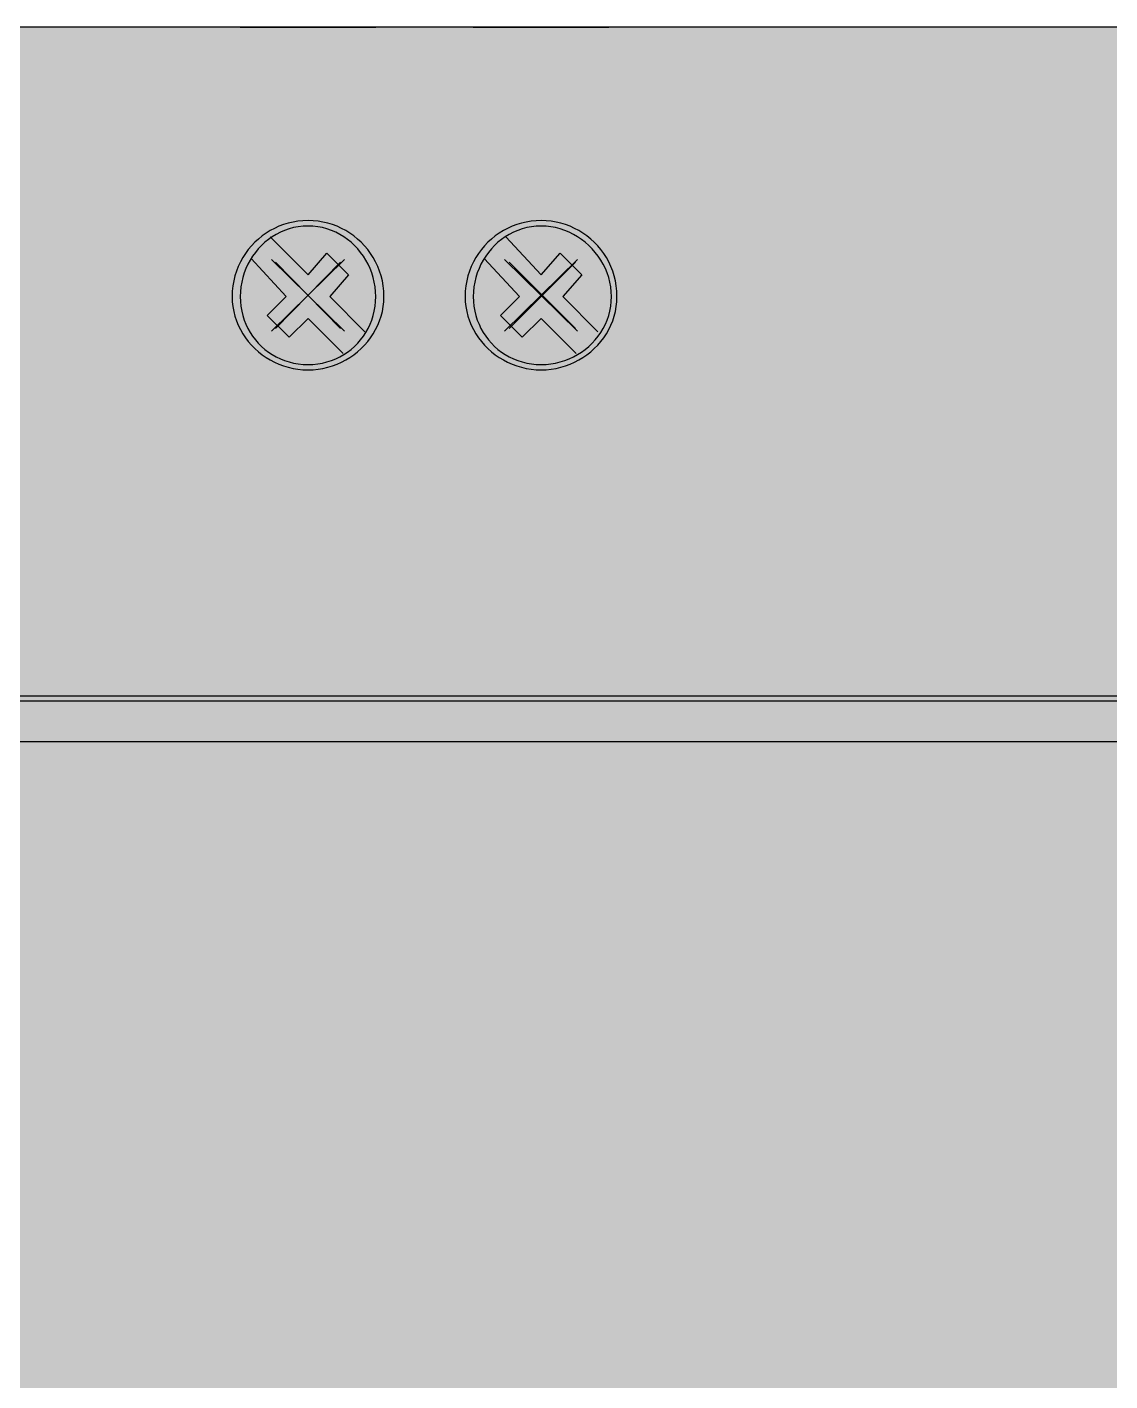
# Model space of a CAD drawing. Header units: millimetres. Extents: x 0 to 966, y -664 to 90.
# Drawn here: x 322 to 358, y -345 to -300 of the extents above; entities that cross this region are included whole.
import ezdxf

# ---------------------------------------------------------------- set-up
doc = ezdxf.new("R2010")
doc.units = ezdxf.units.MM
for name, color, linetype in [('HDL_BODY', 7, 'Continuous'), ('HDL_COLOUR', 7, 'Continuous'), ('HDL_DETAIL', 7, 'Continuous'), ('HDL_PRINT', 7, 'Continuous')]:
    doc.layers.add(name, color=color, linetype=linetype)

# ---------------------------------------------------------------- blocks, each defined once
blk = doc.blocks.new('M_DM04.1_FRONT')
at = {"layer": 'HDL_BODY', "true_color": 0x202126}
blk.add_hatch(color=250, dxfattribs=at).paths.add_polyline_path([(0, 0), (144, 0), (144, 90), (0, 90)])
at = {"layer": 'HDL_BODY', "true_color": 0x2a2a30}
blk.add_hatch(color=250, dxfattribs=at).paths.add_polyline_path([(0.4, 20.52), (143.6, 20.52), (143.6, 68.31), (0.4, 68.31)])
at = {"layer": 'HDL_COLOUR', "true_color": 0x1a332c}
for points in [[(83.864, 81.041), (83.858, 81.22), (83.84, 81.394), (83.811, 81.564), (83.771, 81.729), (83.72, 81.89), (83.659, 82.045), (83.589, 82.194), (83.51, 82.338), (83.421, 82.475), (83.325, 82.606), (83.22, 82.73), (83.108, 82.846), (82.989, 82.955), (82.864, 83.056), (82.732, 83.15), (82.594, 83.234), (82.452, 83.31), (82.304, 83.377), (82.152, 83.434), (81.996, 83.482), (81.836, 83.519), (81.673, 83.547), (81.508, 83.563), (81.34, 83.569), (81.172, 83.563), (81.006, 83.547), (80.843, 83.519), (80.683, 83.482), (80.527, 83.434), (80.375, 83.377), (80.227, 83.31), (80.084, 83.234), (79.947, 83.15), (79.815, 83.056), (79.689, 82.955), (79.57, 82.846), (79.459, 82.73), (79.354, 82.606), (79.258, 82.475), (79.17, 82.338), (79.09, 82.194), (79.02, 82.045), (78.959, 81.89), (78.909, 81.729), (78.869, 81.564), (78.84, 81.394), (78.822, 81.22), (78.816, 81.041), (78.822, 80.873), (78.84, 80.709), (78.869, 80.548), (78.909, 80.391), (78.959, 80.238), (79.02, 80.09), (79.09, 79.947), (79.17, 79.808), (79.258, 79.676), (79.354, 79.549), (79.459, 79.429), (79.57, 79.316), (79.689, 79.209), (79.815, 79.11), (79.947, 79.019), (80.084, 78.936), (80.227, 78.861), (80.375, 78.795), (80.527, 78.739), (80.683, 78.691), (80.843, 78.654), (81.006, 78.627), (81.172, 78.61), (81.34, 78.605), (81.508, 78.61), (81.673, 78.627), (81.836, 78.654), (81.996, 78.691), (82.152, 78.739), (82.304, 78.795), (82.452, 78.861), (82.594, 78.936), (82.732, 79.019), (82.864, 79.11), (82.989, 79.209), (83.108, 79.316), (83.22, 79.429), (83.325, 79.549), (83.421, 79.676), (83.51, 79.808), (83.589, 79.947), (83.659, 80.09), (83.72, 80.238), (83.771, 80.391), (83.811, 80.548), (83.84, 80.709), (83.858, 80.873), (83.864, 81.041)], [(83.593, 81.041), (83.588, 81.205), (83.571, 81.366), (83.544, 81.524), (83.507, 81.679), (83.46, 81.83), (83.404, 81.977), (83.338, 82.119), (83.264, 82.256), (83.181, 82.387), (83.09, 82.512), (82.992, 82.631), (82.886, 82.742), (82.773, 82.847), (82.654, 82.943), (82.528, 83.031), (82.397, 83.111), (82.26, 83.181), (82.117, 83.242), (81.97, 83.293), (81.818, 83.333), (81.663, 83.362), (81.503, 83.38), (81.34, 83.386), (81.177, 83.38), (81.017, 83.362), (80.862, 83.333), (80.71, 83.293), (80.563, 83.242), (80.42, 83.181), (80.283, 83.111), (80.152, 83.031), (80.026, 82.943), (79.907, 82.847), (79.794, 82.742), (79.688, 82.631), (79.59, 82.512), (79.499, 82.387), (79.416, 82.256), (79.342, 82.119), (79.276, 81.977), (79.22, 81.83), (79.173, 81.679), (79.136, 81.524), (79.109, 81.366), (79.092, 81.205), (79.087, 81.041), (79.092, 80.878), (79.109, 80.718), (79.136, 80.562), (79.173, 80.41), (79.22, 80.263), (79.276, 80.12), (79.342, 79.983), (79.416, 79.851), (79.499, 79.725), (79.59, 79.606), (79.688, 79.493), (79.794, 79.387), (79.907, 79.288), (80.026, 79.197), (80.152, 79.114), (80.283, 79.04), (80.42, 78.974), (80.563, 78.918), (80.71, 78.871), (80.862, 78.833), (81.017, 78.806), (81.177, 78.79), (81.34, 78.784), (81.503, 78.79), (81.663, 78.806), (81.818, 78.833), (81.97, 78.871), (82.117, 78.918), (82.26, 78.974), (82.397, 79.04), (82.528, 79.114), (82.654, 79.197), (82.773, 79.288), (82.886, 79.387), (82.992, 79.493), (83.09, 79.606), (83.181, 79.725), (83.264, 79.851), (83.338, 79.983), (83.404, 80.12), (83.46, 80.263), (83.507, 80.41), (83.544, 80.562), (83.571, 80.718), (83.588, 80.878), (83.593, 81.041)], [(91.612, 81.041), (91.606, 81.22), (91.589, 81.394), (91.559, 81.564), (91.519, 81.729), (91.469, 81.89), (91.408, 82.045), (91.338, 82.194), (91.259, 82.338), (91.171, 82.475), (91.074, 82.606), (90.97, 82.73), (90.858, 82.846), (90.739, 82.955), (90.613, 83.056), (90.482, 83.15), (90.344, 83.234), (90.201, 83.31), (90.054, 83.377), (89.901, 83.434), (89.745, 83.482), (89.585, 83.519), (89.422, 83.547), (89.257, 83.563), (89.088, 83.569), (88.921, 83.563), (88.755, 83.547), (88.592, 83.519), (88.433, 83.482), (88.277, 83.434), (88.124, 83.377), (87.977, 83.31), (87.834, 83.234), (87.696, 83.15), (87.565, 83.056), (87.439, 82.955), (87.32, 82.846), (87.208, 82.73), (87.104, 82.606), (87.007, 82.475), (86.919, 82.338), (86.839, 82.194), (86.769, 82.045), (86.708, 81.89), (86.658, 81.729), (86.617, 81.564), (86.588, 81.394), (86.57, 81.22), (86.564, 81.041), (86.57, 80.873), (86.588, 80.709), (86.617, 80.548), (86.658, 80.391), (86.708, 80.238), (86.769, 80.09), (86.839, 79.947), (86.919, 79.808), (87.007, 79.676), (87.104, 79.549), (87.208, 79.429), (87.32, 79.316), (87.439, 79.209), (87.565, 79.11), (87.696, 79.019), (87.834, 78.936), (87.977, 78.861), (88.124, 78.795), (88.277, 78.739), (88.433, 78.691), (88.592, 78.654), (88.755, 78.627), (88.921, 78.61), (89.088, 78.605), (89.257, 78.61), (89.422, 78.627), (89.585, 78.654), (89.745, 78.691), (89.901, 78.739), (90.054, 78.795), (90.201, 78.861), (90.344, 78.936), (90.482, 79.019), (90.613, 79.11), (90.739, 79.209), (90.858, 79.316), (90.97, 79.429), (91.074, 79.549), (91.171, 79.676), (91.259, 79.808), (91.338, 79.947), (91.408, 80.09), (91.469, 80.238), (91.519, 80.391), (91.559, 80.548), (91.589, 80.709), (91.606, 80.873), (91.612, 81.041)], [(91.43, 81.041), (91.424, 81.205), (91.406, 81.366), (91.377, 81.524), (91.337, 81.679), (91.286, 81.83), (91.225, 81.977), (91.155, 82.119), (91.076, 82.256), (90.988, 82.387), (90.891, 82.512), (90.787, 82.631), (90.676, 82.742), (90.557, 82.847), (90.432, 82.943), (90.301, 83.031), (90.165, 83.111), (90.023, 83.181), (89.876, 83.242), (89.726, 83.293), (89.571, 83.333), (89.413, 83.362), (89.252, 83.38), (89.088, 83.386), (88.925, 83.38), (88.766, 83.362), (88.61, 83.333), (88.458, 83.293), (88.311, 83.242), (88.169, 83.181), (88.032, 83.111), (87.9, 83.031), (87.774, 82.943), (87.655, 82.847), (87.542, 82.742), (87.436, 82.631), (87.338, 82.512), (87.247, 82.387), (87.165, 82.256), (87.09, 82.119), (87.025, 81.977), (86.968, 81.83), (86.921, 81.679), (86.884, 81.524), (86.857, 81.366), (86.841, 81.205), (86.835, 81.041), (86.841, 80.878), (86.857, 80.718), (86.884, 80.562), (86.921, 80.41), (86.968, 80.263), (87.025, 80.12), (87.09, 79.983), (87.165, 79.851), (87.247, 79.725), (87.338, 79.606), (87.436, 79.493), (87.542, 79.387), (87.655, 79.288), (87.774, 79.197), (87.9, 79.114), (88.032, 79.04), (88.169, 78.974), (88.311, 78.918), (88.458, 78.871), (88.61, 78.833), (88.766, 78.806), (88.925, 78.79), (89.088, 78.784), (89.252, 78.79), (89.413, 78.806), (89.571, 78.833), (89.726, 78.871), (89.876, 78.918), (90.023, 78.974), (90.165, 79.04), (90.301, 79.114), (90.432, 79.197), (90.557, 79.288), (90.676, 79.387), (90.787, 79.493), (90.891, 79.606), (90.988, 79.725), (91.076, 79.851), (91.155, 79.983), (91.225, 80.12), (91.286, 80.263), (91.337, 80.41), (91.377, 80.562), (91.406, 80.718), (91.424, 80.878), (91.43, 81.041)]]:
    blk.add_hatch(color=250, dxfattribs=at).paths.add_polyline_path(points)
at = {"layer": 'HDL_COLOUR', "true_color": 0x9ea4a8}
for points in [[(83.107, 81.087), (83.092, 81.313), (83.047, 81.536), (82.972, 81.752), (82.87, 81.955), (82.742, 82.144), (82.589, 82.315), (82.416, 82.465), (82.223, 82.591), (82.016, 82.692), (81.797, 82.765), (81.571, 82.809), (81.34, 82.824), (81.109, 82.809), (80.883, 82.765), (80.664, 82.692), (80.457, 82.591), (80.264, 82.465), (80.091, 82.315), (79.938, 82.144), (79.81, 81.955), (79.708, 81.752), (79.633, 81.536), (79.588, 81.313), (79.573, 81.087), (79.588, 80.86), (79.633, 80.637), (79.708, 80.422), (79.81, 80.218), (79.938, 80.029), (80.091, 79.858), (80.264, 79.708), (80.457, 79.582), (80.664, 79.482), (80.883, 79.409), (81.109, 79.364), (81.34, 79.349), (81.571, 79.364), (81.797, 79.409), (82.016, 79.482), (82.223, 79.582), (82.416, 79.708), (82.589, 79.858), (82.742, 80.029), (82.87, 80.218), (82.972, 80.422), (83.047, 80.637), (83.092, 80.86)], [(90.855, 81.087), (90.84, 81.313), (90.795, 81.536), (90.721, 81.752), (90.619, 81.955), (90.49, 82.144), (90.338, 82.315), (90.164, 82.465), (89.972, 82.591), (89.765, 82.692), (89.546, 82.765), (89.319, 82.809), (89.088, 82.824), (88.858, 82.809), (88.631, 82.765), (88.412, 82.692), (88.205, 82.591), (88.013, 82.465), (87.839, 82.315), (87.687, 82.144), (87.558, 81.955), (87.456, 81.752), (87.382, 81.536), (87.337, 81.313), (87.322, 81.087), (87.337, 80.86), (87.382, 80.637), (87.456, 80.422), (87.558, 80.218), (87.687, 80.029), (87.839, 79.858), (88.013, 79.708), (88.205, 79.582), (88.412, 79.482), (88.631, 79.409), (88.858, 79.364), (89.088, 79.349), (89.319, 79.364), (89.546, 79.409), (89.765, 79.482), (89.972, 79.582), (90.164, 79.708), (90.338, 79.858), (90.49, 80.029), (90.619, 80.218), (90.721, 80.422), (90.795, 80.637), (90.84, 80.86)], [(82.917, 81.085), (82.904, 81.295), (82.864, 81.502), (82.797, 81.702), (82.706, 81.89), (82.591, 82.066), (82.455, 82.224), (82.3, 82.363), (82.129, 82.48), (81.944, 82.573), (81.748, 82.641), (81.546, 82.682), (81.34, 82.696), (81.134, 82.682), (80.932, 82.641), (80.736, 82.573), (80.551, 82.48), (80.38, 82.363), (80.225, 82.224), (80.089, 82.066), (79.974, 81.89), (79.883, 81.702), (79.816, 81.502), (79.776, 81.295), (79.763, 81.085), (79.776, 80.875), (79.816, 80.668), (79.883, 80.469), (79.974, 80.28), (80.089, 80.105), (80.225, 79.946), (80.38, 79.807), (80.551, 79.69), (80.736, 79.597), (80.932, 79.53), (81.134, 79.488), (81.34, 79.475), (81.546, 79.488), (81.748, 79.53), (81.944, 79.597), (82.129, 79.69), (82.3, 79.807), (82.455, 79.946), (82.591, 80.105), (82.706, 80.28), (82.797, 80.469), (82.864, 80.668), (82.904, 80.875)], [(90.741, 81.085), (90.727, 81.295), (90.686, 81.502), (90.618, 81.702), (90.525, 81.89), (90.408, 82.066), (90.27, 82.224), (90.112, 82.363), (89.937, 82.48), (89.748, 82.573), (89.549, 82.641), (89.342, 82.682), (89.132, 82.696), (88.923, 82.682), (88.716, 82.641), (88.517, 82.573), (88.328, 82.48), (88.153, 82.363), (87.995, 82.224), (87.857, 82.066), (87.74, 81.89), (87.647, 81.702), (87.579, 81.502), (87.538, 81.295), (87.524, 81.085), (87.538, 80.875), (87.579, 80.668), (87.647, 80.469), (87.74, 80.28), (87.857, 80.105), (87.995, 79.946), (88.153, 79.807), (88.328, 79.69), (88.517, 79.597), (88.716, 79.53), (88.923, 79.488), (89.132, 79.475), (89.342, 79.488), (89.549, 79.53), (89.748, 79.597), (89.937, 79.69), (90.112, 79.807), (90.27, 79.946), (90.408, 80.105), (90.525, 80.28), (90.618, 80.469), (90.686, 80.668), (90.727, 80.875)]]:
    blk.add_hatch(color=253, dxfattribs=at).paths.add_polyline_path(points)
at = {"layer": 'HDL_PRINT', "true_color": 0xdee1e9}
blk.add_hatch(color=254, dxfattribs=at).paths.add_polyline_path([(82.152, 75.806), (82.419, 75.718), (82.414, 75.639), (82.399, 75.565), (82.376, 75.496), (82.345, 75.43), (82.307, 75.368), (82.264, 75.308), (82.217, 75.25), (82.167, 75.194), (82.114, 75.139), (82.061, 75.084), (82.007, 75.058), (81.952, 75.032), (81.896, 75.006), (81.839, 74.983), (81.779, 74.961), (81.717, 74.942), (81.651, 74.927), (81.582, 74.915), (81.509, 74.907), (81.431, 74.905), (81.35, 74.907), (81.269, 74.915), (81.19, 74.927), (81.112, 74.942), (81.037, 74.961), (80.964, 74.983), (80.894, 75.006), (80.828, 75.032), (80.767, 75.058), (80.71, 75.084), (80.653, 75.118), (80.602, 75.157), (80.556, 75.202), (80.514, 75.251), (80.477, 75.304), (80.442, 75.359), (80.41, 75.418), (80.379, 75.477), (80.349, 75.538), (80.321, 75.616), (80.295, 75.69), (80.27, 75.761), (80.246, 75.83), (80.225, 75.898), (80.206, 75.966), (80.191, 76.035), (80.179, 76.106), (80.172, 76.181), (80.169, 76.26), (80.172, 76.338), (80.179, 76.412), (80.191, 76.483), (80.206, 76.552), (80.225, 76.62), (80.246, 76.688), (80.27, 76.757), (80.295, 76.828), (80.321, 76.903), (80.349, 76.982), (80.378, 77.033), (80.413, 77.08), (80.452, 77.124), (80.495, 77.166), (80.541, 77.207), (80.589, 77.248), (80.64, 77.29), (80.692, 77.334), (80.745, 77.381), (80.799, 77.432), (80.853, 77.456), (80.907, 77.475), (80.963, 77.49), (81.021, 77.502), (81.081, 77.51), (81.143, 77.515), (81.209, 77.518), (81.279, 77.52), (81.353, 77.52), (81.431, 77.521), (81.509, 77.52), (81.582, 77.519), (81.651, 77.516), (81.717, 77.509), (81.779, 77.498), (81.839, 77.482), (81.896, 77.459), (81.952, 77.429), (82.007, 77.39), (82.061, 77.341), (82.112, 77.312), (82.158, 77.277), (82.201, 77.236), (82.239, 77.19), (82.274, 77.138), (82.307, 77.081), (82.337, 77.019), (82.366, 76.951), (82.393, 76.877), (82.419, 76.799), (82.061, 76.71), (82.057, 76.77), (82.047, 76.829), (82.03, 76.887), (82.007, 76.942), (81.977, 76.995), (81.94, 77.044), (81.897, 77.088), (81.847, 77.128), (81.79, 77.161), (81.756, 77.191), (81.721, 77.214), (81.684, 77.23), (81.644, 77.241), (81.599, 77.248), (81.55, 77.251), (81.494, 77.252), (81.431, 77.253), (81.347, 77.252), (81.274, 77.251), (81.21, 77.246), (81.153, 77.237), (81.1, 77.221), (81.05, 77.198), (80.999, 77.167), (80.947, 77.124), (80.89, 77.07), (80.856, 77.036), (80.822, 77.002), (80.788, 76.965), (80.755, 76.924), (80.721, 76.88), (80.687, 76.83), (80.653, 76.774), (80.619, 76.71), (80.615, 76.672), (80.605, 76.627), (80.59, 76.575), (80.574, 76.518), (80.557, 76.457), (80.542, 76.393), (80.532, 76.327), (80.528, 76.26), (80.531, 76.173), (80.539, 76.092), (80.552, 76.018), (80.566, 75.951), (80.581, 75.891), (80.596, 75.837), (80.608, 75.79), (80.616, 75.751), (80.619, 75.718), (80.65, 75.658), (80.681, 75.599), (80.713, 75.544), (80.747, 75.493), (80.785, 75.447), (80.826, 75.409), (80.871, 75.38), (80.921, 75.362), (80.978, 75.355), (81.016, 75.322), (81.06, 75.29), (81.109, 75.26), (81.159, 75.232), (81.209, 75.209), (81.258, 75.191), (81.302, 75.18), (81.34, 75.176), (81.4, 75.179), (81.46, 75.188), (81.519, 75.203), (81.579, 75.221), (81.639, 75.244), (81.7, 75.269), (81.76, 75.297), (81.821, 75.326), (81.881, 75.355), (81.911, 75.389), (81.94, 75.428), (81.97, 75.473), (82, 75.522), (82.031, 75.574), (82.061, 75.63), (82.091, 75.687), (82.121, 75.746), (82.152, 75.806)])
h = blk.add_hatch(color=254, dxfattribs=at)
h.paths.add_polyline_path([(88.009, 74.905), (88.009, 77.521), (88.909, 77.521), (88.976, 77.52), (89.042, 77.519), (89.106, 77.516), (89.167, 77.51), (89.224, 77.499), (89.275, 77.483), (89.321, 77.461), (89.359, 77.432), (89.422, 77.428), (89.478, 77.417), (89.528, 77.399), (89.573, 77.376), (89.613, 77.348), (89.65, 77.318), (89.684, 77.286), (89.718, 77.253), (89.775, 77.219), (89.827, 77.181), (89.873, 77.138), (89.914, 77.094), (89.951, 77.049), (89.986, 77.004), (90.018, 76.962), (90.049, 76.924), (90.08, 76.89), (90.083, 76.827), (90.091, 76.759), (90.103, 76.687), (90.118, 76.613), (90.133, 76.537), (90.147, 76.463), (90.159, 76.391), (90.168, 76.323), (90.171, 76.26), (90.171, 76.199), (90.17, 76.138), (90.168, 76.078), (90.163, 76.018), (90.155, 75.958), (90.144, 75.897), (90.128, 75.838), (90.107, 75.778), (90.08, 75.718), (90.076, 75.654), (90.064, 75.598), (90.046, 75.548), (90.023, 75.503), (89.996, 75.463), (89.966, 75.425), (89.933, 75.39), (89.9, 75.355), (89.866, 75.317), (89.84, 75.279), (89.819, 75.24), (89.799, 75.201), (89.778, 75.162), (89.752, 75.123), (89.718, 75.084), (89.684, 75.08), (89.65, 75.07), (89.613, 75.056), (89.573, 75.04), (89.528, 75.024), (89.478, 75.01), (89.422, 75), (89.359, 74.996), (89.315, 74.991), (89.263, 74.978), (89.207, 74.96), (89.149, 74.941), (89.093, 74.923), (89.041, 74.91), (88.997, 74.905), (88.009, 74.905)])
h.paths.add_polyline_path([(88.368, 75.267), (88.909, 75.267), (88.976, 75.267), (89.042, 75.267), (89.106, 75.267), (89.167, 75.267), (89.224, 75.267), (89.275, 75.267), (89.321, 75.267), (89.359, 75.267), (89.398, 75.3), (89.435, 75.325), (89.468, 75.346), (89.497, 75.365), (89.519, 75.387), (89.533, 75.413), (89.538, 75.447), (89.577, 75.486), (89.614, 75.524), (89.647, 75.563), (89.676, 75.601), (89.698, 75.64), (89.713, 75.679), (89.718, 75.718), (89.745, 75.778), (89.766, 75.838), (89.782, 75.897), (89.793, 75.958), (89.801, 76.018), (89.806, 76.078), (89.808, 76.138), (89.809, 76.199), (89.809, 76.26), (89.809, 76.338), (89.808, 76.411), (89.807, 76.48), (89.803, 76.546), (89.798, 76.608), (89.789, 76.668), (89.778, 76.725), (89.762, 76.781), (89.743, 76.836), (89.718, 76.89), (89.681, 76.924), (89.637, 76.958), (89.59, 76.992), (89.54, 77.026), (89.489, 77.059), (89.441, 77.093), (89.397, 77.127), (89.359, 77.161), (89.321, 77.161), (89.275, 77.161), (89.224, 77.161), (89.167, 77.161), (89.106, 77.161), (89.042, 77.161), (88.976, 77.161), (88.909, 77.161), (88.368, 77.161), (88.368, 75.267)])
at = {"layer": 'HDL_DETAIL', "color": 251, "true_color": 0x52555c}
for points in [[(143.963, 90), (0, 90)], [(79.087, 90), (79.178, 90)], [(79.178, 90), (79.178, 90), (79.087, 90)], [(79.087, 90), (79.087, 90), (79.178, 90), (79.266, 90), (79.357, 90), (79.367, 90), (79.395, 90), (79.435, 90), (79.484, 90), (79.537, 90)], [(79.537, 90), (79.357, 90), (79.266, 90), (79.178, 90)], [(79.266, 90), (79.266, 90), (79.178, 90)], [(79.537, 90), (79.448, 90), (79.403, 90), (79.371, 90), (79.343, 90), (79.311, 90), (79.266, 90)], [(79.628, 90), (79.537, 90)], [(83.143, 90), (83.026, 90), (82.91, 90), (82.796, 90), (82.683, 90), (82.572, 90), (82.461, 90), (82.35, 90), (82.24, 90), (82.131, 90), (82.02, 90), (81.91, 90), (81.798, 90), (81.686, 90), (81.572, 90), (81.457, 90), (81.34, 90), (81.223, 90), (81.108, 90), (80.994, 90), (80.882, 90), (80.77, 90), (80.659, 90), (80.549, 90), (80.439, 90), (80.329, 90), (80.219, 90), (80.108, 90), (79.997, 90), (79.884, 90), (79.77, 90), (79.654, 90), (79.537, 90)], [(79.537, 90), (79.654, 90), (79.77, 90), (79.884, 90), (79.997, 90), (80.108, 90), (80.219, 90), (80.329, 90), (80.439, 90), (80.549, 90), (80.659, 90), (80.77, 90), (80.882, 90), (80.994, 90), (81.108, 90), (81.223, 90), (81.34, 90), (81.457, 90), (81.572, 90), (81.686, 90), (81.798, 90), (81.91, 90), (82.02, 90), (82.131, 90), (82.24, 90), (82.35, 90), (82.461, 90), (82.572, 90), (82.683, 90), (82.796, 90), (82.91, 90), (83.026, 90), (83.143, 90)], [(79.807, 90), (79.628, 90)], [(80.078, 90), (79.807, 90)], [(80.257, 90), (80.078, 90)], [(80.528, 90), (80.257, 90)], [(80.799, 90), (80.528, 90)], [(81.069, 90), (80.799, 90)], [(81.431, 90), (81.069, 90)], [(81.699, 90), (81.431, 90)], [(82.061, 90), (81.699, 90)], [(82.331, 90), (82.061, 90)], [(82.602, 90), (82.331, 90)], [(82.873, 90), (82.602, 90)], [(83.052, 90), (82.873, 90)], [(83.231, 90), (83.052, 90)], [(83.411, 90), (83.323, 90), (83.277, 90), (83.245, 90), (83.218, 90), (83.187, 90), (83.143, 90)], [(83.143, 90), (83.187, 90), (83.218, 90), (83.245, 90), (83.277, 90), (83.323, 90), (83.411, 90), (83.502, 90), (83.593, 90)], [(83.323, 90), (83.231, 90)], [(83.411, 90), (83.411, 90), (83.323, 90)], [(83.502, 90), (83.502, 90), (83.411, 90)], [(83.502, 90), (83.502, 90), (83.411, 90)], [(83.593, 90), (83.502, 90)], [(83.593, 90), (83.593, 90), (83.502, 90)], [(86.835, 90), (86.88, 90), (86.912, 90), (86.94, 90), (86.972, 90), (87.017, 90)], [(86.926, 90), (86.926, 90), (86.835, 90)], [(86.835, 90), (86.835, 90), (86.926, 90), (87.017, 90), (87.106, 90), (87.151, 90), (87.183, 90), (87.21, 90), (87.241, 90), (87.285, 90)], [(87.285, 90), (87.106, 90), (87.017, 90), (86.926, 90)], [(87.017, 90), (87.017, 90), (86.926, 90)], [(87.285, 90), (87.197, 90), (87.187, 90), (87.159, 90), (87.119, 90), (87.07, 90), (87.017, 90)], [(87.468, 90), (87.285, 90)], [(90.892, 90), (90.789, 90), (90.685, 90), (90.578, 90), (90.47, 90), (90.36, 90), (90.249, 90), (90.137, 90), (90.023, 90), (89.908, 90), (89.793, 90), (89.677, 90), (89.56, 90), (89.442, 90), (89.324, 90), (89.206, 90), (89.088, 90), (88.971, 90), (88.856, 90), (88.742, 90), (88.63, 90), (88.519, 90), (88.408, 90), (88.298, 90), (88.188, 90), (88.078, 90), (87.968, 90), (87.857, 90), (87.745, 90), (87.632, 90), (87.518, 90), (87.403, 90), (87.285, 90)], [(87.285, 90), (87.403, 90), (87.518, 90), (87.632, 90), (87.745, 90), (87.857, 90), (87.968, 90), (88.078, 90), (88.188, 90), (88.298, 90), (88.408, 90), (88.519, 90), (88.63, 90), (88.742, 90), (88.856, 90), (88.971, 90), (89.088, 90), (89.206, 90), (89.324, 90), (89.442, 90), (89.56, 90), (89.677, 90), (89.793, 90), (89.908, 90), (90.023, 90), (90.137, 90), (90.249, 90), (90.36, 90), (90.47, 90), (90.578, 90), (90.685, 90), (90.789, 90), (90.892, 90)], [(87.647, 90), (87.468, 90)], [(87.826, 90), (87.647, 90)], [(88.009, 90), (87.826, 90)], [(88.276, 90), (88.009, 90)], [(88.547, 90), (88.276, 90)], [(88.818, 90), (88.547, 90)], [(89.18, 90), (88.818, 90)], [(89.45, 90), (89.18, 90)], [(89.809, 90), (89.45, 90)], [(90.08, 90), (89.809, 90)], [(90.35, 90), (90.08, 90)], [(90.621, 90), (90.35, 90)], [(90.8, 90), (90.621, 90)], [(90.98, 90), (90.8, 90)], [(91.162, 90), (91.071, 90), (91.061, 90), (91.033, 90), (90.993, 90), (90.944, 90), (90.892, 90)], [(90.892, 90), (90.944, 90), (90.993, 90), (91.033, 90), (91.061, 90), (91.071, 90), (91.162, 90), (91.251, 90), (91.342, 90)], [(91.071, 90), (90.98, 90)], [(91.162, 90), (91.162, 90), (91.071, 90)], [(91.251, 90), (91.251, 90), (91.162, 90)], [(91.251, 90), (91.251, 90), (91.162, 90)], [(91.342, 90), (91.251, 90)], [(91.342, 90), (91.342, 90), (91.251, 90)], [(81.34, 81.763), (80.078, 83.027)], [(89.088, 81.763), (87.918, 83.027)], [(81.34, 81.763), (81.969, 82.485)], [(81.969, 82.485), (82.69, 81.763)], [(89.088, 81.763), (89.718, 82.485)], [(89.718, 82.485), (90.442, 81.763)], [(79.448, 82.305), (80.619, 81.041)], [(87.197, 82.305), (88.368, 81.041)], [(82.69, 81.763), (82.061, 81.041)], [(90.442, 81.763), (89.809, 81.041)], [(79.987, 80.411), (80.619, 81.041)], [(83.231, 79.869), (82.061, 81.041)], [(87.738, 80.411), (88.368, 81.041)], [(90.98, 79.869), (89.809, 81.041)], [(79.987, 80.411), (80.71, 79.689)], [(81.34, 80.319), (80.71, 79.689)], [(81.34, 80.319), (82.511, 79.147)], [(87.738, 80.411), (88.459, 79.689)], [(89.088, 80.319), (88.459, 79.689)], [(89.088, 80.319), (90.259, 79.147)], [(0, 67.775), (143.963, 67.775)], [(143.781, 67.596), (0, 67.596)], [(143.781, 66.244), (0, 66.244)]]:
    blk.add_lwpolyline(points, dxfattribs=at)
for points in [[(79.087, 90), (79.087, 90)], [(79.178, 90), (79.178, 90)], [(83.593, 90), (83.593, 90)], [(86.835, 90), (86.835, 90)], [(86.926, 90), (86.926, 90)], [(91.342, 90), (91.342, 90)], [(83.864, 81.041), (83.858, 81.22), (83.84, 81.394), (83.811, 81.564), (83.771, 81.729), (83.72, 81.89), (83.659, 82.045), (83.589, 82.194), (83.51, 82.338), (83.421, 82.475), (83.325, 82.606), (83.22, 82.73), (83.108, 82.846), (82.989, 82.955), (82.864, 83.056), (82.732, 83.15), (82.594, 83.234), (82.452, 83.31), (82.304, 83.377), (82.152, 83.434), (81.996, 83.482), (81.836, 83.519), (81.673, 83.547), (81.508, 83.563), (81.34, 83.569), (81.172, 83.563), (81.006, 83.547), (80.843, 83.519), (80.683, 83.482), (80.527, 83.434), (80.375, 83.377), (80.227, 83.31), (80.084, 83.234), (79.947, 83.15), (79.815, 83.056), (79.689, 82.955), (79.57, 82.846), (79.459, 82.73), (79.354, 82.606), (79.258, 82.475), (79.17, 82.338), (79.09, 82.194), (79.02, 82.045), (78.959, 81.89), (78.909, 81.729), (78.869, 81.564), (78.84, 81.394), (78.822, 81.22), (78.816, 81.041), (78.822, 80.873), (78.84, 80.709), (78.869, 80.548), (78.909, 80.391), (78.959, 80.238), (79.02, 80.09), (79.09, 79.947), (79.17, 79.808), (79.258, 79.676), (79.354, 79.549), (79.459, 79.429), (79.57, 79.316), (79.689, 79.209), (79.815, 79.11), (79.947, 79.019), (80.084, 78.936), (80.227, 78.861), (80.375, 78.795), (80.527, 78.739), (80.683, 78.691), (80.843, 78.654), (81.006, 78.627), (81.172, 78.61), (81.34, 78.605), (81.508, 78.61), (81.673, 78.627), (81.836, 78.654), (81.996, 78.691), (82.152, 78.739), (82.304, 78.795), (82.452, 78.861), (82.594, 78.936), (82.732, 79.019), (82.864, 79.11), (82.989, 79.209), (83.108, 79.316), (83.22, 79.429), (83.325, 79.549), (83.421, 79.676), (83.51, 79.808), (83.589, 79.947), (83.659, 80.09), (83.72, 80.238), (83.771, 80.391), (83.811, 80.548), (83.84, 80.709), (83.858, 80.873), (83.864, 81.041)], [(83.593, 81.041), (83.588, 81.205), (83.571, 81.366), (83.544, 81.524), (83.507, 81.679), (83.46, 81.83), (83.404, 81.977), (83.338, 82.119), (83.264, 82.256), (83.181, 82.387), (83.09, 82.512), (82.992, 82.631), (82.886, 82.742), (82.773, 82.847), (82.654, 82.943), (82.528, 83.031), (82.397, 83.111), (82.26, 83.181), (82.117, 83.242), (81.97, 83.293), (81.818, 83.333), (81.663, 83.362), (81.503, 83.38), (81.34, 83.386), (81.177, 83.38), (81.017, 83.362), (80.862, 83.333), (80.71, 83.293), (80.563, 83.242), (80.42, 83.181), (80.283, 83.111), (80.152, 83.031), (80.026, 82.943), (79.907, 82.847), (79.794, 82.742), (79.688, 82.631), (79.59, 82.512), (79.499, 82.387), (79.416, 82.256), (79.342, 82.119), (79.276, 81.977), (79.22, 81.83), (79.173, 81.679), (79.136, 81.524), (79.109, 81.366), (79.092, 81.205), (79.087, 81.041), (79.092, 80.878), (79.109, 80.718), (79.136, 80.562), (79.173, 80.41), (79.22, 80.263), (79.276, 80.12), (79.342, 79.983), (79.416, 79.851), (79.499, 79.725), (79.59, 79.606), (79.688, 79.493), (79.794, 79.387), (79.907, 79.288), (80.026, 79.197), (80.152, 79.114), (80.283, 79.04), (80.42, 78.974), (80.563, 78.918), (80.71, 78.871), (80.862, 78.833), (81.017, 78.806), (81.177, 78.79), (81.34, 78.784), (81.503, 78.79), (81.663, 78.806), (81.818, 78.833), (81.97, 78.871), (82.117, 78.918), (82.26, 78.974), (82.397, 79.04), (82.528, 79.114), (82.654, 79.197), (82.773, 79.288), (82.886, 79.387), (82.992, 79.493), (83.09, 79.606), (83.181, 79.725), (83.264, 79.851), (83.338, 79.983), (83.404, 80.12), (83.46, 80.263), (83.507, 80.41), (83.544, 80.562), (83.571, 80.718), (83.588, 80.878), (83.593, 81.041)], [(91.612, 81.041), (91.606, 81.22), (91.589, 81.394), (91.559, 81.564), (91.519, 81.729), (91.469, 81.89), (91.408, 82.045), (91.338, 82.194), (91.259, 82.338), (91.171, 82.475), (91.074, 82.606), (90.97, 82.73), (90.858, 82.846), (90.739, 82.955), (90.613, 83.056), (90.482, 83.15), (90.344, 83.234), (90.201, 83.31), (90.054, 83.377), (89.901, 83.434), (89.745, 83.482), (89.585, 83.519), (89.422, 83.547), (89.257, 83.563), (89.088, 83.569), (88.921, 83.563), (88.755, 83.547), (88.592, 83.519), (88.433, 83.482), (88.277, 83.434), (88.124, 83.377), (87.977, 83.31), (87.834, 83.234), (87.696, 83.15), (87.565, 83.056), (87.439, 82.955), (87.32, 82.846), (87.208, 82.73), (87.104, 82.606), (87.007, 82.475), (86.919, 82.338), (86.839, 82.194), (86.769, 82.045), (86.708, 81.89), (86.658, 81.729), (86.617, 81.564), (86.588, 81.394), (86.57, 81.22), (86.564, 81.041), (86.57, 80.873), (86.588, 80.709), (86.617, 80.548), (86.658, 80.391), (86.708, 80.238), (86.769, 80.09), (86.839, 79.947), (86.919, 79.808), (87.007, 79.676), (87.104, 79.549), (87.208, 79.429), (87.32, 79.316), (87.439, 79.209), (87.565, 79.11), (87.696, 79.019), (87.834, 78.936), (87.977, 78.861), (88.124, 78.795), (88.277, 78.739), (88.433, 78.691), (88.592, 78.654), (88.755, 78.627), (88.921, 78.61), (89.088, 78.605), (89.257, 78.61), (89.422, 78.627), (89.585, 78.654), (89.745, 78.691), (89.901, 78.739), (90.054, 78.795), (90.201, 78.861), (90.344, 78.936), (90.482, 79.019), (90.613, 79.11), (90.739, 79.209), (90.858, 79.316), (90.97, 79.429), (91.074, 79.549), (91.171, 79.676), (91.259, 79.808), (91.338, 79.947), (91.408, 80.09), (91.469, 80.238), (91.519, 80.391), (91.559, 80.548), (91.589, 80.709), (91.606, 80.873), (91.612, 81.041)], [(91.43, 81.041), (91.424, 81.205), (91.406, 81.366), (91.377, 81.524), (91.337, 81.679), (91.286, 81.83), (91.225, 81.977), (91.155, 82.119), (91.076, 82.256), (90.988, 82.387), (90.891, 82.512), (90.787, 82.631), (90.676, 82.742), (90.557, 82.847), (90.432, 82.943), (90.301, 83.031), (90.165, 83.111), (90.023, 83.181), (89.876, 83.242), (89.726, 83.293), (89.571, 83.333), (89.413, 83.362), (89.252, 83.38), (89.088, 83.386), (88.925, 83.38), (88.766, 83.362), (88.61, 83.333), (88.458, 83.293), (88.311, 83.242), (88.169, 83.181), (88.032, 83.111), (87.9, 83.031), (87.774, 82.943), (87.655, 82.847), (87.542, 82.742), (87.436, 82.631), (87.338, 82.512), (87.247, 82.387), (87.165, 82.256), (87.09, 82.119), (87.025, 81.977), (86.968, 81.83), (86.921, 81.679), (86.884, 81.524), (86.857, 81.366), (86.841, 81.205), (86.835, 81.041), (86.841, 80.878), (86.857, 80.718), (86.884, 80.562), (86.921, 80.41), (86.968, 80.263), (87.025, 80.12), (87.09, 79.983), (87.165, 79.851), (87.247, 79.725), (87.338, 79.606), (87.436, 79.493), (87.542, 79.387), (87.655, 79.288), (87.774, 79.197), (87.9, 79.114), (88.032, 79.04), (88.169, 78.974), (88.311, 78.918), (88.458, 78.871), (88.61, 78.833), (88.766, 78.806), (88.925, 78.79), (89.088, 78.784), (89.252, 78.79), (89.413, 78.806), (89.571, 78.833), (89.726, 78.871), (89.876, 78.918), (90.023, 78.974), (90.165, 79.04), (90.301, 79.114), (90.432, 79.197), (90.557, 79.288), (90.676, 79.387), (90.787, 79.493), (90.891, 79.606), (90.988, 79.725), (91.076, 79.851), (91.155, 79.983), (91.225, 80.12), (91.286, 80.263), (91.337, 80.41), (91.377, 80.562), (91.406, 80.718), (91.424, 80.878), (91.43, 81.041)]]:
    blk.add_lwpolyline(points, close=True, dxfattribs=at)
at = {"layer": 'HDL_DETAIL', "color": 250, "true_color": 0x25292b}
for points in [[(80.128, 79.895), (82.551, 82.278)], [(80.128, 82.278), (82.551, 79.895)], [(80.258, 79.981), (82.422, 82.19)], [(80.258, 82.19), (82.422, 79.981)], [(87.877, 79.895), (90.3, 82.278)], [(87.877, 82.278), (90.3, 79.895)], [(88.03, 79.981), (90.235, 82.19)], [(88.03, 82.19), (90.235, 79.981)]]:
    blk.add_lwpolyline(points, dxfattribs=at)

msp = doc.modelspace()

# ---------------------------------------------------------------- block references
msp.add_blockref('M_DM04.1_FRONT', (250, -390))

doc.saveas('drawing.dxf')
